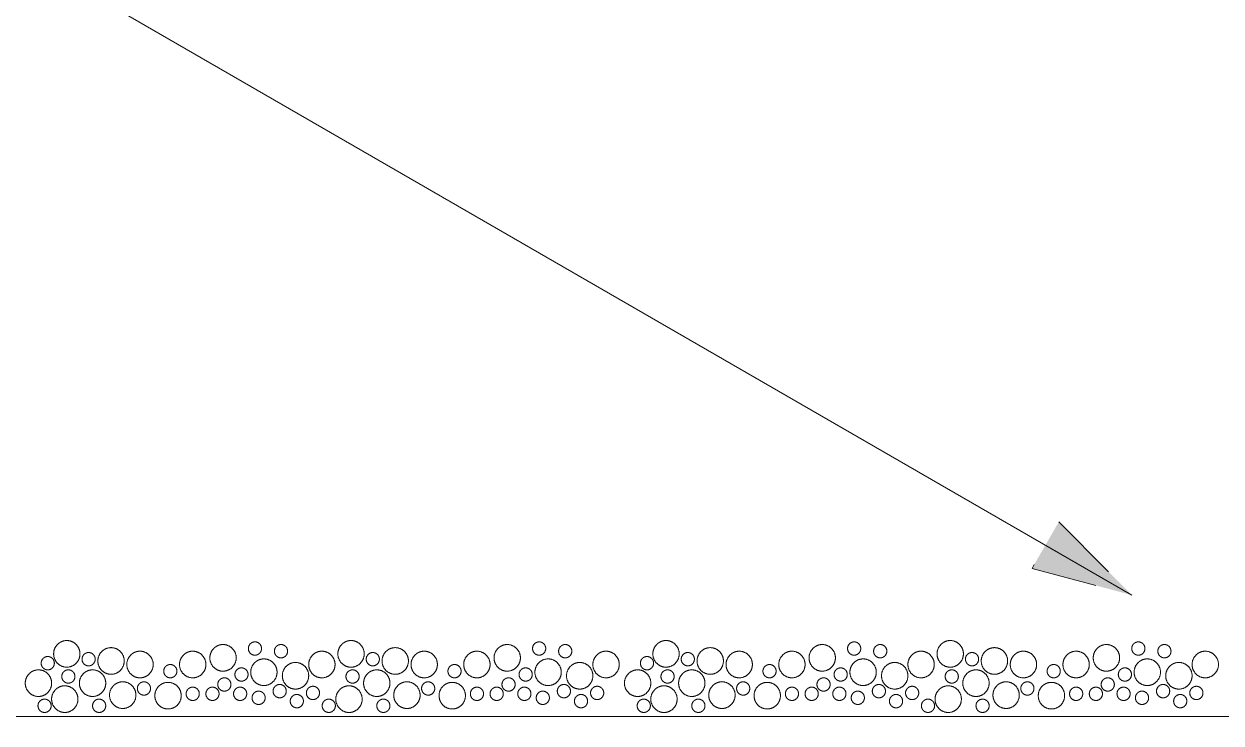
# Model space of a CAD drawing. Header units: centimetres. Extents: x -6341 to 23117, y -10090 to 8065.
# Drawn here: x -572.6 to -482.7, y 229.4 to 281.9 of the extents above; entities that cross this region are included whole.
import ezdxf

# ---------------------------------------------------------------- set-up
doc = ezdxf.new("R2010")
doc.units = ezdxf.units.CM
doc.header["$LTSCALE"] = 12.7
doc.linetypes.add('VW-01', pattern=[0.83312, 0.41656, -0.41656])
doc.layers.get('0').update_dxf_attribs({"lineweight": 5})
doc.layers.add('B Général', color=7, linetype='Continuous', lineweight=5)
doc.layers.add('C ANNOTATIONS-cotation', color=7, linetype='Continuous', lineweight=5)

# ---------------------------------------------------------------- blocks, each defined once
blk = doc.blocks.new('Groupe-33-1')
at = {"layer": 'B Général', "color": 7, "linetype": 'Continuous', "lineweight": 5}
for points in [[(-2048.837, 4123.514), (-2048.971, 4123.744), (-2048.971, 4124.274), (-2048.703, 4124.733), (-2048.239, 4124.999), (-2047.703, 4124.999), (-2047.239, 4124.733), (-2046.971, 4124.274), (-2046.971, 4123.744), (-2047.239, 4123.284), (-2047.703, 4123.019), (-2048.239, 4123.019), (-2048.703, 4123.284), (-2048.837, 4123.514)], [(-2046.269, 4123.093), (-2046.336, 4123.207), (-2046.336, 4123.473), (-2046.202, 4123.702), (-2045.97, 4123.835), (-2045.702, 4123.835), (-2045.47, 4123.702), (-2045.336, 4123.473), (-2045.336, 4123.207), (-2045.47, 4122.978), (-2045.702, 4122.845), (-2045.97, 4122.845), (-2046.202, 4122.978), (-2046.269, 4123.093)], [(-2047.991, 4121.535), (-2048.125, 4121.765), (-2048.125, 4122.295), (-2047.857, 4122.754), (-2047.393, 4123.019), (-2046.857, 4123.019), (-2046.393, 4122.754), (-2046.125, 4122.295), (-2046.125, 4121.765), (-2046.393, 4121.305), (-2046.857, 4121.04), (-2047.393, 4121.04), (-2047.857, 4121.305), (-2047.991, 4121.535)], [(-2045.653, 4121.881), (-2045.72, 4121.996), (-2045.72, 4122.261), (-2045.586, 4122.491), (-2045.354, 4122.623), (-2045.086, 4122.623), (-2044.854, 4122.491), (-2044.72, 4122.261), (-2044.72, 4121.996), (-2044.854, 4121.766), (-2045.086, 4121.634), (-2045.354, 4121.634), (-2045.586, 4121.766), (-2045.653, 4121.881)], [(-2049.404, 4120.694), (-2049.471, 4120.809), (-2049.471, 4121.074), (-2049.337, 4121.303), (-2049.105, 4121.436), (-2048.837, 4121.436), (-2048.605, 4121.303), (-2048.471, 4121.074), (-2048.471, 4120.809), (-2048.605, 4120.579), (-2048.837, 4120.446), (-2049.105, 4120.446), (-2049.337, 4120.579), (-2049.404, 4120.694)], [(-2046.404, 4120.595), (-2046.471, 4120.71), (-2046.471, 4120.975), (-2046.337, 4121.204), (-2046.105, 4121.337), (-2045.837, 4121.337), (-2045.605, 4121.204), (-2045.471, 4120.975), (-2045.471, 4120.71), (-2045.605, 4120.48), (-2045.837, 4120.347), (-2046.105, 4120.347), (-2046.337, 4120.48), (-2046.404, 4120.595)], [(-2048.259, 4119.16), (-2048.393, 4119.389), (-2048.393, 4119.92), (-2048.125, 4120.379), (-2047.661, 4120.644), (-2047.125, 4120.644), (-2046.661, 4120.379), (-2046.393, 4119.92), (-2046.393, 4119.389), (-2046.661, 4118.93), (-2047.125, 4118.665), (-2047.661, 4118.665), (-2048.125, 4118.93), (-2048.259, 4119.16)], [(-2049.604, 4118.736), (-2049.671, 4118.851), (-2049.671, 4119.116), (-2049.537, 4119.345), (-2049.305, 4119.478), (-2049.037, 4119.478), (-2048.805, 4119.345), (-2048.671, 4119.116), (-2048.671, 4118.851), (-2048.805, 4118.621), (-2049.037, 4118.488), (-2049.305, 4118.488), (-2049.537, 4118.621), (-2049.604, 4118.736)], [(-2045.904, 4119.011), (-2045.971, 4119.126), (-2045.971, 4119.391), (-2045.837, 4119.621), (-2045.605, 4119.754), (-2045.337, 4119.754), (-2045.105, 4119.621), (-2044.971, 4119.391), (-2044.971, 4119.126), (-2045.105, 4118.897), (-2045.337, 4118.764), (-2045.605, 4118.764), (-2045.837, 4118.897), (-2045.904, 4119.011)], [(-2047.654, 4117.725), (-2047.721, 4117.84), (-2047.721, 4118.105), (-2047.587, 4118.335), (-2047.355, 4118.467), (-2047.087, 4118.467), (-2046.855, 4118.335), (-2046.721, 4118.105), (-2046.721, 4117.84), (-2046.855, 4117.61), (-2047.087, 4117.478), (-2047.355, 4117.478), (-2047.587, 4117.61), (-2047.654, 4117.725)], [(-2049.337, 4116.092), (-2049.471, 4116.322), (-2049.471, 4116.852), (-2049.203, 4117.311), (-2048.739, 4117.576), (-2048.203, 4117.576), (-2047.739, 4117.311), (-2047.471, 4116.852), (-2047.471, 4116.322), (-2047.739, 4115.862), (-2048.203, 4115.597), (-2048.739, 4115.597), (-2049.203, 4115.862), (-2049.337, 4116.092)], [(-2046.204, 4117.626), (-2046.271, 4117.741), (-2046.271, 4118.006), (-2046.137, 4118.236), (-2045.905, 4118.368), (-2045.637, 4118.368), (-2045.405, 4118.236), (-2045.271, 4118.006), (-2045.271, 4117.741), (-2045.405, 4117.511), (-2045.637, 4117.379), (-2045.905, 4117.379), (-2046.137, 4117.511), (-2046.204, 4117.626)], [(-2046.904, 4116.438), (-2046.971, 4116.553), (-2046.971, 4116.818), (-2046.837, 4117.048), (-2046.605, 4117.181), (-2046.337, 4117.181), (-2046.105, 4117.048), (-2045.971, 4116.818), (-2045.971, 4116.553), (-2046.105, 4116.324), (-2046.337, 4116.191), (-2046.605, 4116.191), (-2046.837, 4116.324), (-2046.904, 4116.438)], [(-2046.204, 4115.548), (-2046.271, 4115.663), (-2046.271, 4115.928), (-2046.137, 4116.157), (-2045.905, 4116.29), (-2045.637, 4116.29), (-2045.405, 4116.157), (-2045.271, 4115.928), (-2045.271, 4115.663), (-2045.405, 4115.433), (-2045.637, 4115.3), (-2045.905, 4115.3), (-2046.137, 4115.433), (-2046.204, 4115.548)], [(-2048.837, 4113.816), (-2048.971, 4114.046), (-2048.971, 4114.576), (-2048.703, 4115.035), (-2048.239, 4115.3), (-2047.703, 4115.3), (-2047.239, 4115.035), (-2046.971, 4114.576), (-2046.971, 4114.046), (-2047.239, 4113.586), (-2047.703, 4113.321), (-2048.239, 4113.321), (-2048.703, 4113.586), (-2048.837, 4113.816)], [(-2046.204, 4114.063), (-2046.271, 4114.178), (-2046.271, 4114.443), (-2046.137, 4114.673), (-2045.905, 4114.806), (-2045.637, 4114.806), (-2045.405, 4114.673), (-2045.271, 4114.443), (-2045.271, 4114.178), (-2045.405, 4113.949), (-2045.637, 4113.816), (-2045.905, 4113.816), (-2046.137, 4113.949), (-2046.204, 4114.063)], [(-2047.904, 4112.381), (-2047.971, 4112.496), (-2047.971, 4112.761), (-2047.837, 4112.991), (-2047.605, 4113.123), (-2047.337, 4113.123), (-2047.105, 4112.991), (-2046.971, 4112.761), (-2046.971, 4112.496), (-2047.105, 4112.266), (-2047.337, 4112.134), (-2047.605, 4112.134), (-2047.837, 4112.266), (-2047.904, 4112.381)], [(-2046.497, 4111.963), (-2046.631, 4112.193), (-2046.631, 4112.723), (-2046.364, 4113.183), (-2045.899, 4113.448), (-2045.364, 4113.448), (-2044.899, 4113.183), (-2044.631, 4112.723), (-2044.631, 4112.193), (-2044.899, 4111.734), (-2045.364, 4111.469), (-2045.899, 4111.469), (-2046.364, 4111.734), (-2046.497, 4111.963)], [(-2048.837, 4109.858), (-2048.971, 4110.087), (-2048.971, 4110.617), (-2048.703, 4111.077), (-2048.239, 4111.342), (-2047.703, 4111.342), (-2047.239, 4111.077), (-2046.971, 4110.617), (-2046.971, 4110.087), (-2047.239, 4109.628), (-2047.703, 4109.363), (-2048.239, 4109.363), (-2048.703, 4109.628), (-2048.837, 4109.858)], [(-2046.604, 4110.402), (-2046.671, 4110.517), (-2046.671, 4110.782), (-2046.537, 4111.011), (-2046.305, 4111.144), (-2046.037, 4111.144), (-2045.805, 4111.011), (-2045.671, 4110.782), (-2045.671, 4110.517), (-2045.805, 4110.287), (-2046.037, 4110.154), (-2046.305, 4110.154), (-2046.537, 4110.287), (-2046.604, 4110.402)], [(-2046.537, 4108.56), (-2046.671, 4108.789), (-2046.671, 4109.32), (-2046.403, 4109.779), (-2045.939, 4110.044), (-2045.403, 4110.044), (-2044.939, 4109.779), (-2044.671, 4109.32), (-2044.671, 4108.789), (-2044.939, 4108.33), (-2045.403, 4108.065), (-2045.939, 4108.065), (-2046.403, 4108.33), (-2046.537, 4108.56)], [(-2049.103, 4107.68), (-2049.237, 4107.91), (-2049.237, 4108.44), (-2048.969, 4108.9), (-2048.505, 4109.165), (-2047.969, 4109.165), (-2047.505, 4108.9), (-2047.237, 4108.44), (-2047.237, 4107.91), (-2047.505, 4107.451), (-2047.969, 4107.186), (-2048.505, 4107.186), (-2048.969, 4107.451), (-2049.103, 4107.68)], [(-2047.437, 4106.295), (-2047.571, 4106.525), (-2047.571, 4107.055), (-2047.303, 4107.514), (-2046.839, 4107.779), (-2046.303, 4107.779), (-2045.839, 4107.514), (-2045.571, 4107.055), (-2045.571, 4106.525), (-2045.839, 4106.065), (-2046.303, 4105.8), (-2046.839, 4105.8), (-2047.303, 4106.065), (-2047.437, 4106.295)], [(-2045.304, 4107.037), (-2045.371, 4107.152), (-2045.371, 4107.417), (-2045.237, 4107.647), (-2045.005, 4107.779), (-2044.737, 4107.779), (-2044.505, 4107.647), (-2044.371, 4107.417), (-2044.371, 4107.152), (-2044.505, 4106.922), (-2044.737, 4106.79), (-2045.005, 4106.79), (-2045.237, 4106.922), (-2045.304, 4107.037)], [(-2048.804, 4106.245), (-2048.871, 4106.36), (-2048.871, 4106.625), (-2048.737, 4106.855), (-2048.505, 4106.988), (-2048.237, 4106.988), (-2048.005, 4106.855), (-2047.871, 4106.625), (-2047.871, 4106.36), (-2048.005, 4106.131), (-2048.237, 4105.998), (-2048.505, 4105.998), (-2048.737, 4106.131), (-2048.804, 4106.245)], [(-2049.637, 4104.361), (-2049.771, 4104.591), (-2049.771, 4105.121), (-2049.503, 4105.581), (-2049.039, 4105.846), (-2048.503, 4105.846), (-2048.039, 4105.581), (-2047.771, 4105.121), (-2047.771, 4104.591), (-2048.039, 4104.132), (-2048.503, 4103.866), (-2049.039, 4103.866), (-2049.503, 4104.132), (-2049.637, 4104.361)], [(-2047.504, 4104.723), (-2047.571, 4104.838), (-2047.571, 4105.103), (-2047.437, 4105.333), (-2047.205, 4105.466), (-2046.937, 4105.466), (-2046.705, 4105.333), (-2046.571, 4105.103), (-2046.571, 4104.838), (-2046.705, 4104.608), (-2046.937, 4104.476), (-2047.205, 4104.476), (-2047.437, 4104.608), (-2047.504, 4104.723)], [(-2046.237, 4104.209), (-2046.371, 4104.438), (-2046.371, 4104.969), (-2046.103, 4105.428), (-2045.639, 4105.693), (-2045.103, 4105.693), (-2044.639, 4105.428), (-2044.371, 4104.969), (-2044.371, 4104.438), (-2044.639, 4103.979), (-2045.103, 4103.714), (-2045.639, 4103.714), (-2046.103, 4103.979), (-2046.237, 4104.209)], [(-2048.837, 4102.171), (-2048.971, 4102.4), (-2048.971, 4102.931), (-2048.703, 4103.39), (-2048.239, 4103.655), (-2047.703, 4103.655), (-2047.239, 4103.39), (-2046.971, 4102.931), (-2046.971, 4102.4), (-2047.239, 4101.941), (-2047.703, 4101.676), (-2048.239, 4101.676), (-2048.703, 4101.941), (-2048.837, 4102.171)], [(-2045.304, 4102.938), (-2045.371, 4103.053), (-2045.371, 4103.318), (-2045.237, 4103.548), (-2045.005, 4103.681), (-2044.737, 4103.681), (-2044.505, 4103.548), (-2044.371, 4103.318), (-2044.371, 4103.053), (-2044.505, 4102.824), (-2044.737, 4102.691), (-2045.005, 4102.691), (-2045.237, 4102.824), (-2045.304, 4102.938)], [(-2046.269, 4101.749), (-2046.336, 4101.864), (-2046.336, 4102.129), (-2046.202, 4102.359), (-2045.97, 4102.491), (-2045.702, 4102.491), (-2045.47, 4102.359), (-2045.336, 4102.129), (-2045.336, 4101.864), (-2045.47, 4101.634), (-2045.702, 4101.502), (-2045.97, 4101.502), (-2046.202, 4101.634), (-2046.269, 4101.749)], [(-2047.991, 4100.191), (-2048.125, 4100.421), (-2048.125, 4100.951), (-2047.857, 4101.411), (-2047.393, 4101.676), (-2046.857, 4101.676), (-2046.393, 4101.411), (-2046.125, 4100.951), (-2046.125, 4100.421), (-2046.393, 4099.962), (-2046.857, 4099.697), (-2047.393, 4099.697), (-2047.857, 4099.962), (-2047.991, 4100.191)], [(-2045.653, 4100.538), (-2045.72, 4100.653), (-2045.72, 4100.918), (-2045.586, 4101.147), (-2045.354, 4101.28), (-2045.086, 4101.28), (-2044.854, 4101.147), (-2044.72, 4100.918), (-2044.72, 4100.653), (-2044.854, 4100.423), (-2045.086, 4100.29), (-2045.354, 4100.29), (-2045.586, 4100.423), (-2045.653, 4100.538)], [(-2049.404, 4099.35), (-2049.471, 4099.465), (-2049.471, 4099.73), (-2049.337, 4099.96), (-2049.105, 4100.092), (-2048.837, 4100.092), (-2048.605, 4099.96), (-2048.471, 4099.73), (-2048.471, 4099.465), (-2048.605, 4099.235), (-2048.837, 4099.103), (-2049.105, 4099.103), (-2049.337, 4099.235), (-2049.404, 4099.35)], [(-2046.404, 4099.251), (-2046.471, 4099.366), (-2046.471, 4099.631), (-2046.337, 4099.861), (-2046.105, 4099.993), (-2045.837, 4099.993), (-2045.605, 4099.861), (-2045.471, 4099.631), (-2045.471, 4099.366), (-2045.605, 4099.136), (-2045.837, 4099.004), (-2046.105, 4099.004), (-2046.337, 4099.136), (-2046.404, 4099.251)], [(-2048.259, 4097.816), (-2048.393, 4098.046), (-2048.393, 4098.576), (-2048.125, 4099.036), (-2047.661, 4099.301), (-2047.125, 4099.301), (-2046.661, 4099.036), (-2046.393, 4098.576), (-2046.393, 4098.046), (-2046.661, 4097.587), (-2047.125, 4097.322), (-2047.661, 4097.322), (-2048.125, 4097.587), (-2048.259, 4097.816)], [(-2049.604, 4097.392), (-2049.671, 4097.507), (-2049.671, 4097.772), (-2049.537, 4098.002), (-2049.305, 4098.135), (-2049.037, 4098.135), (-2048.805, 4098.002), (-2048.671, 4097.772), (-2048.671, 4097.507), (-2048.805, 4097.277), (-2049.037, 4097.145), (-2049.305, 4097.145), (-2049.537, 4097.277), (-2049.604, 4097.392)], [(-2045.904, 4097.668), (-2045.971, 4097.783), (-2045.971, 4098.048), (-2045.837, 4098.277), (-2045.605, 4098.41), (-2045.337, 4098.41), (-2045.105, 4098.277), (-2044.971, 4098.048), (-2044.971, 4097.783), (-2045.105, 4097.553), (-2045.337, 4097.42), (-2045.605, 4097.42), (-2045.837, 4097.553), (-2045.904, 4097.668)], [(-2047.654, 4096.381), (-2047.721, 4096.496), (-2047.721, 4096.761), (-2047.587, 4096.991), (-2047.355, 4097.124), (-2047.087, 4097.124), (-2046.855, 4096.991), (-2046.721, 4096.761), (-2046.721, 4096.496), (-2046.855, 4096.267), (-2047.087, 4096.134), (-2047.355, 4096.134), (-2047.587, 4096.267), (-2047.654, 4096.381)], [(-2046.204, 4096.282), (-2046.271, 4096.397), (-2046.271, 4096.662), (-2046.137, 4096.892), (-2045.905, 4097.025), (-2045.637, 4097.025), (-2045.405, 4096.892), (-2045.271, 4096.662), (-2045.271, 4096.397), (-2045.405, 4096.168), (-2045.637, 4096.035), (-2045.905, 4096.035), (-2046.137, 4096.168), (-2046.204, 4096.282)], [(-2049.337, 4094.749), (-2049.471, 4094.978), (-2049.471, 4095.508), (-2049.203, 4095.968), (-2048.739, 4096.233), (-2048.203, 4096.233), (-2047.739, 4095.968), (-2047.471, 4095.508), (-2047.471, 4094.978), (-2047.739, 4094.519), (-2048.203, 4094.254), (-2048.739, 4094.254), (-2049.203, 4094.519), (-2049.337, 4094.749)], [(-2046.904, 4095.095), (-2046.971, 4095.21), (-2046.971, 4095.475), (-2046.837, 4095.705), (-2046.605, 4095.837), (-2046.337, 4095.837), (-2046.105, 4095.705), (-2045.971, 4095.475), (-2045.971, 4095.21), (-2046.105, 4094.98), (-2046.337, 4094.847), (-2046.605, 4094.847), (-2046.837, 4094.98), (-2046.904, 4095.095)], [(-2046.204, 4094.204), (-2046.271, 4094.319), (-2046.271, 4094.584), (-2046.137, 4094.814), (-2045.905, 4094.946), (-2045.637, 4094.946), (-2045.405, 4094.814), (-2045.271, 4094.584), (-2045.271, 4094.319), (-2045.405, 4094.089), (-2045.637, 4093.957), (-2045.905, 4093.957), (-2046.137, 4094.089), (-2046.204, 4094.204)], [(-2048.837, 4092.472), (-2048.971, 4092.702), (-2048.971, 4093.232), (-2048.703, 4093.692), (-2048.239, 4093.957), (-2047.703, 4093.957), (-2047.239, 4093.692), (-2046.971, 4093.232), (-2046.971, 4092.702), (-2047.239, 4092.243), (-2047.703, 4091.978), (-2048.239, 4091.978), (-2048.703, 4092.243), (-2048.837, 4092.472)], [(-2046.204, 4092.72), (-2046.271, 4092.835), (-2046.271, 4093.1), (-2046.137, 4093.329), (-2045.905, 4093.462), (-2045.637, 4093.462), (-2045.405, 4093.329), (-2045.271, 4093.1), (-2045.271, 4092.835), (-2045.405, 4092.605), (-2045.637, 4092.472), (-2045.905, 4092.472), (-2046.137, 4092.605), (-2046.204, 4092.72)], [(-2047.904, 4091.037), (-2047.971, 4091.152), (-2047.971, 4091.417), (-2047.837, 4091.647), (-2047.605, 4091.78), (-2047.337, 4091.78), (-2047.105, 4091.647), (-2046.971, 4091.417), (-2046.971, 4091.152), (-2047.105, 4090.923), (-2047.337, 4090.79), (-2047.605, 4090.79), (-2047.837, 4090.923), (-2047.904, 4091.037)], [(-2046.497, 4090.62), (-2046.631, 4090.849), (-2046.631, 4091.38), (-2046.364, 4091.839), (-2045.899, 4092.104), (-2045.364, 4092.104), (-2044.899, 4091.839), (-2044.631, 4091.38), (-2044.631, 4090.849), (-2044.899, 4090.39), (-2045.364, 4090.125), (-2045.899, 4090.125), (-2046.364, 4090.39), (-2046.497, 4090.62)], [(-2048.837, 4088.514), (-2048.971, 4088.744), (-2048.971, 4089.274), (-2048.703, 4089.733), (-2048.239, 4089.998), (-2047.703, 4089.998), (-2047.239, 4089.733), (-2046.971, 4089.274), (-2046.971, 4088.744), (-2047.239, 4088.284), (-2047.703, 4088.019), (-2048.239, 4088.019), (-2048.703, 4088.284), (-2048.837, 4088.514)], [(-2046.604, 4089.058), (-2046.671, 4089.173), (-2046.671, 4089.438), (-2046.537, 4089.668), (-2046.305, 4089.8), (-2046.037, 4089.8), (-2045.805, 4089.668), (-2045.671, 4089.438), (-2045.671, 4089.173), (-2045.805, 4088.943), (-2046.037, 4088.811), (-2046.305, 4088.811), (-2046.537, 4088.943), (-2046.604, 4089.058)], [(-2046.537, 4087.216), (-2046.671, 4087.446), (-2046.671, 4087.976), (-2046.403, 4088.436), (-2045.939, 4088.701), (-2045.403, 4088.701), (-2044.939, 4088.436), (-2044.671, 4087.976), (-2044.671, 4087.446), (-2044.939, 4086.987), (-2045.403, 4086.721), (-2045.939, 4086.721), (-2046.403, 4086.987), (-2046.537, 4087.216)], [(-2049.103, 4086.337), (-2049.237, 4086.566), (-2049.237, 4087.097), (-2048.969, 4087.556), (-2048.505, 4087.821), (-2047.969, 4087.821), (-2047.505, 4087.556), (-2047.237, 4087.097), (-2047.237, 4086.566), (-2047.505, 4086.107), (-2047.969, 4085.842), (-2048.505, 4085.842), (-2048.969, 4086.107), (-2049.103, 4086.337)], [(-2047.437, 4084.951), (-2047.571, 4085.181), (-2047.571, 4085.711), (-2047.303, 4086.171), (-2046.839, 4086.436), (-2046.303, 4086.436), (-2045.839, 4086.171), (-2045.571, 4085.711), (-2045.571, 4085.181), (-2045.839, 4084.722), (-2046.303, 4084.457), (-2046.839, 4084.457), (-2047.303, 4084.722), (-2047.437, 4084.951)], [(-2045.304, 4085.694), (-2045.371, 4085.808), (-2045.371, 4086.074), (-2045.237, 4086.303), (-2045.005, 4086.436), (-2044.737, 4086.436), (-2044.505, 4086.303), (-2044.371, 4086.074), (-2044.371, 4085.808), (-2044.505, 4085.579), (-2044.737, 4085.446), (-2045.005, 4085.446), (-2045.237, 4085.579), (-2045.304, 4085.694)], [(-2048.804, 4084.902), (-2048.871, 4085.017), (-2048.871, 4085.282), (-2048.737, 4085.512), (-2048.505, 4085.644), (-2048.237, 4085.644), (-2048.005, 4085.512), (-2047.871, 4085.282), (-2047.871, 4085.017), (-2048.005, 4084.787), (-2048.237, 4084.655), (-2048.505, 4084.655), (-2048.737, 4084.787), (-2048.804, 4084.902)], [(-2049.637, 4083.018), (-2049.771, 4083.247), (-2049.771, 4083.778), (-2049.503, 4084.237), (-2049.039, 4084.502), (-2048.503, 4084.502), (-2048.039, 4084.237), (-2047.771, 4083.778), (-2047.771, 4083.247), (-2048.039, 4082.788), (-2048.503, 4082.523), (-2049.039, 4082.523), (-2049.503, 4082.788), (-2049.637, 4083.018)], [(-2046.237, 4082.865), (-2046.371, 4083.095), (-2046.371, 4083.625), (-2046.103, 4084.084), (-2045.639, 4084.349), (-2045.103, 4084.349), (-2044.639, 4084.084), (-2044.371, 4083.625), (-2044.371, 4083.095), (-2044.639, 4082.635), (-2045.103, 4082.37), (-2045.639, 4082.37), (-2046.103, 4082.635), (-2046.237, 4082.865)], [(-2047.504, 4083.38), (-2047.571, 4083.495), (-2047.571, 4083.76), (-2047.437, 4083.989), (-2047.205, 4084.122), (-2046.937, 4084.122), (-2046.705, 4083.989), (-2046.571, 4083.76), (-2046.571, 4083.495), (-2046.705, 4083.265), (-2046.937, 4083.132), (-2047.205, 4083.132), (-2047.437, 4083.265), (-2047.504, 4083.38)], [(-2048.504, 4081.834), (-2048.571, 4081.949), (-2048.571, 4082.214), (-2048.437, 4082.444), (-2048.205, 4082.576), (-2047.937, 4082.576), (-2047.705, 4082.444), (-2047.571, 4082.214), (-2047.571, 4081.949), (-2047.705, 4081.719), (-2047.937, 4081.587), (-2048.205, 4081.587), (-2048.437, 4081.719), (-2048.504, 4081.834)], [(-2047.437, 4080.886), (-2047.571, 4081.115), (-2047.571, 4081.646), (-2047.303, 4082.105), (-2046.839, 4082.37), (-2046.303, 4082.37), (-2045.839, 4082.105), (-2045.571, 4081.646), (-2045.571, 4081.115), (-2045.839, 4080.656), (-2046.303, 4080.391), (-2046.839, 4080.391), (-2047.303, 4080.656), (-2047.437, 4080.886)], [(-2045.304, 4081.595), (-2045.371, 4081.71), (-2045.371, 4081.975), (-2045.237, 4082.205), (-2045.005, 4082.337), (-2044.737, 4082.337), (-2044.505, 4082.205), (-2044.371, 4081.975), (-2044.371, 4081.71), (-2044.505, 4081.48), (-2044.737, 4081.347), (-2045.005, 4081.347), (-2045.237, 4081.48), (-2045.304, 4081.595)]]:
    blk.add_open_spline(points, degree=2, dxfattribs=at)
blk = doc.blocks.new('Groupe-34-1')
at = {"layer": 'B Général', "color": 7, "linetype": 'Continuous', "lineweight": 5}
for points in [[(-2048.837, 4078.514), (-2048.971, 4078.744), (-2048.971, 4079.274), (-2048.703, 4079.733), (-2048.239, 4079.999), (-2047.703, 4079.999), (-2047.239, 4079.733), (-2046.971, 4079.274), (-2046.971, 4078.744), (-2047.239, 4078.284), (-2047.703, 4078.019), (-2048.239, 4078.019), (-2048.703, 4078.284), (-2048.837, 4078.514)], [(-2047.991, 4076.535), (-2048.125, 4076.765), (-2048.125, 4077.295), (-2047.857, 4077.754), (-2047.393, 4078.019), (-2046.857, 4078.019), (-2046.393, 4077.754), (-2046.125, 4077.295), (-2046.125, 4076.765), (-2046.393, 4076.305), (-2046.857, 4076.04), (-2047.393, 4076.04), (-2047.857, 4076.305), (-2047.991, 4076.535)], [(-2046.269, 4078.093), (-2046.336, 4078.207), (-2046.336, 4078.473), (-2046.202, 4078.702), (-2045.97, 4078.835), (-2045.702, 4078.835), (-2045.47, 4078.702), (-2045.336, 4078.473), (-2045.336, 4078.207), (-2045.47, 4077.978), (-2045.702, 4077.845), (-2045.97, 4077.845), (-2046.202, 4077.978), (-2046.269, 4078.093)], [(-2045.653, 4076.881), (-2045.72, 4076.996), (-2045.72, 4077.261), (-2045.586, 4077.491), (-2045.354, 4077.623), (-2045.086, 4077.623), (-2044.854, 4077.491), (-2044.72, 4077.261), (-2044.72, 4076.996), (-2044.854, 4076.766), (-2045.086, 4076.634), (-2045.354, 4076.634), (-2045.586, 4076.766), (-2045.653, 4076.881)], [(-2049.404, 4075.694), (-2049.471, 4075.809), (-2049.471, 4076.074), (-2049.337, 4076.303), (-2049.105, 4076.436), (-2048.837, 4076.436), (-2048.605, 4076.303), (-2048.471, 4076.074), (-2048.471, 4075.809), (-2048.605, 4075.579), (-2048.837, 4075.446), (-2049.105, 4075.446), (-2049.337, 4075.579), (-2049.404, 4075.694)], [(-2046.404, 4075.595), (-2046.471, 4075.71), (-2046.471, 4075.975), (-2046.337, 4076.204), (-2046.105, 4076.337), (-2045.837, 4076.337), (-2045.605, 4076.204), (-2045.471, 4075.975), (-2045.471, 4075.71), (-2045.605, 4075.48), (-2045.837, 4075.347), (-2046.105, 4075.347), (-2046.337, 4075.48), (-2046.404, 4075.595)], [(-2048.259, 4074.16), (-2048.393, 4074.389), (-2048.393, 4074.92), (-2048.125, 4075.379), (-2047.661, 4075.644), (-2047.125, 4075.644), (-2046.661, 4075.379), (-2046.393, 4074.92), (-2046.393, 4074.389), (-2046.661, 4073.93), (-2047.125, 4073.665), (-2047.661, 4073.665), (-2048.125, 4073.93), (-2048.259, 4074.16)], [(-2049.604, 4073.736), (-2049.671, 4073.851), (-2049.671, 4074.116), (-2049.537, 4074.345), (-2049.305, 4074.478), (-2049.037, 4074.478), (-2048.805, 4074.345), (-2048.671, 4074.116), (-2048.671, 4073.851), (-2048.805, 4073.621), (-2049.037, 4073.488), (-2049.305, 4073.488), (-2049.537, 4073.621), (-2049.604, 4073.736)], [(-2045.904, 4074.011), (-2045.971, 4074.126), (-2045.971, 4074.391), (-2045.837, 4074.621), (-2045.605, 4074.754), (-2045.337, 4074.754), (-2045.105, 4074.621), (-2044.971, 4074.391), (-2044.971, 4074.126), (-2045.105, 4073.897), (-2045.337, 4073.764), (-2045.605, 4073.764), (-2045.837, 4073.897), (-2045.904, 4074.011)], [(-2047.654, 4072.725), (-2047.721, 4072.84), (-2047.721, 4073.105), (-2047.587, 4073.335), (-2047.355, 4073.467), (-2047.087, 4073.467), (-2046.855, 4073.335), (-2046.721, 4073.105), (-2046.721, 4072.84), (-2046.855, 4072.61), (-2047.087, 4072.478), (-2047.355, 4072.478), (-2047.587, 4072.61), (-2047.654, 4072.725)], [(-2049.337, 4071.092), (-2049.471, 4071.322), (-2049.471, 4071.852), (-2049.203, 4072.311), (-2048.739, 4072.576), (-2048.203, 4072.576), (-2047.739, 4072.311), (-2047.471, 4071.852), (-2047.471, 4071.322), (-2047.739, 4070.862), (-2048.203, 4070.597), (-2048.739, 4070.597), (-2049.203, 4070.862), (-2049.337, 4071.092)], [(-2046.204, 4072.626), (-2046.271, 4072.741), (-2046.271, 4073.006), (-2046.137, 4073.236), (-2045.905, 4073.368), (-2045.637, 4073.368), (-2045.405, 4073.236), (-2045.271, 4073.006), (-2045.271, 4072.741), (-2045.405, 4072.511), (-2045.637, 4072.379), (-2045.905, 4072.379), (-2046.137, 4072.511), (-2046.204, 4072.626)], [(-2046.904, 4071.438), (-2046.971, 4071.553), (-2046.971, 4071.818), (-2046.837, 4072.048), (-2046.605, 4072.181), (-2046.337, 4072.181), (-2046.105, 4072.048), (-2045.971, 4071.818), (-2045.971, 4071.553), (-2046.105, 4071.324), (-2046.337, 4071.191), (-2046.605, 4071.191), (-2046.837, 4071.324), (-2046.904, 4071.438)], [(-2046.204, 4070.548), (-2046.271, 4070.663), (-2046.271, 4070.928), (-2046.137, 4071.157), (-2045.905, 4071.29), (-2045.637, 4071.29), (-2045.405, 4071.157), (-2045.271, 4070.928), (-2045.271, 4070.663), (-2045.405, 4070.433), (-2045.637, 4070.3), (-2045.905, 4070.3), (-2046.137, 4070.433), (-2046.204, 4070.548)], [(-2048.837, 4068.816), (-2048.971, 4069.046), (-2048.971, 4069.576), (-2048.703, 4070.035), (-2048.239, 4070.3), (-2047.703, 4070.3), (-2047.239, 4070.035), (-2046.971, 4069.576), (-2046.971, 4069.046), (-2047.239, 4068.586), (-2047.703, 4068.321), (-2048.239, 4068.321), (-2048.703, 4068.586), (-2048.837, 4068.816)], [(-2046.204, 4069.063), (-2046.271, 4069.178), (-2046.271, 4069.443), (-2046.137, 4069.673), (-2045.905, 4069.806), (-2045.637, 4069.806), (-2045.405, 4069.673), (-2045.271, 4069.443), (-2045.271, 4069.178), (-2045.405, 4068.949), (-2045.637, 4068.816), (-2045.905, 4068.816), (-2046.137, 4068.949), (-2046.204, 4069.063)], [(-2047.904, 4067.381), (-2047.971, 4067.496), (-2047.971, 4067.761), (-2047.837, 4067.991), (-2047.605, 4068.123), (-2047.337, 4068.123), (-2047.105, 4067.991), (-2046.971, 4067.761), (-2046.971, 4067.496), (-2047.105, 4067.266), (-2047.337, 4067.134), (-2047.605, 4067.134), (-2047.837, 4067.266), (-2047.904, 4067.381)], [(-2046.497, 4066.963), (-2046.631, 4067.193), (-2046.631, 4067.723), (-2046.364, 4068.183), (-2045.899, 4068.448), (-2045.364, 4068.448), (-2044.899, 4068.183), (-2044.631, 4067.723), (-2044.631, 4067.193), (-2044.899, 4066.734), (-2045.364, 4066.469), (-2045.899, 4066.469), (-2046.364, 4066.734), (-2046.497, 4066.963)], [(-2048.837, 4064.858), (-2048.971, 4065.087), (-2048.971, 4065.617), (-2048.703, 4066.077), (-2048.239, 4066.342), (-2047.703, 4066.342), (-2047.239, 4066.077), (-2046.971, 4065.617), (-2046.971, 4065.087), (-2047.239, 4064.628), (-2047.703, 4064.363), (-2048.239, 4064.363), (-2048.703, 4064.628), (-2048.837, 4064.858)], [(-2046.604, 4065.402), (-2046.671, 4065.517), (-2046.671, 4065.782), (-2046.537, 4066.011), (-2046.305, 4066.144), (-2046.037, 4066.144), (-2045.805, 4066.011), (-2045.671, 4065.782), (-2045.671, 4065.517), (-2045.805, 4065.287), (-2046.037, 4065.154), (-2046.305, 4065.154), (-2046.537, 4065.287), (-2046.604, 4065.402)], [(-2046.537, 4063.56), (-2046.671, 4063.789), (-2046.671, 4064.32), (-2046.403, 4064.779), (-2045.939, 4065.044), (-2045.403, 4065.044), (-2044.939, 4064.779), (-2044.671, 4064.32), (-2044.671, 4063.789), (-2044.939, 4063.33), (-2045.403, 4063.065), (-2045.939, 4063.065), (-2046.403, 4063.33), (-2046.537, 4063.56)], [(-2049.103, 4062.68), (-2049.237, 4062.91), (-2049.237, 4063.44), (-2048.969, 4063.9), (-2048.505, 4064.165), (-2047.969, 4064.165), (-2047.505, 4063.9), (-2047.237, 4063.44), (-2047.237, 4062.91), (-2047.505, 4062.451), (-2047.969, 4062.186), (-2048.505, 4062.186), (-2048.969, 4062.451), (-2049.103, 4062.68)], [(-2047.437, 4061.295), (-2047.571, 4061.525), (-2047.571, 4062.055), (-2047.303, 4062.514), (-2046.839, 4062.779), (-2046.303, 4062.779), (-2045.839, 4062.514), (-2045.571, 4062.055), (-2045.571, 4061.525), (-2045.839, 4061.065), (-2046.303, 4060.8), (-2046.839, 4060.8), (-2047.303, 4061.065), (-2047.437, 4061.295)], [(-2045.304, 4062.037), (-2045.371, 4062.152), (-2045.371, 4062.417), (-2045.237, 4062.647), (-2045.005, 4062.779), (-2044.737, 4062.779), (-2044.505, 4062.647), (-2044.371, 4062.417), (-2044.371, 4062.152), (-2044.505, 4061.922), (-2044.737, 4061.79), (-2045.005, 4061.79), (-2045.237, 4061.922), (-2045.304, 4062.037)], [(-2048.804, 4061.245), (-2048.871, 4061.36), (-2048.871, 4061.625), (-2048.737, 4061.855), (-2048.505, 4061.988), (-2048.237, 4061.988), (-2048.005, 4061.855), (-2047.871, 4061.625), (-2047.871, 4061.36), (-2048.005, 4061.131), (-2048.237, 4060.998), (-2048.505, 4060.998), (-2048.737, 4061.131), (-2048.804, 4061.245)], [(-2049.637, 4059.361), (-2049.771, 4059.591), (-2049.771, 4060.121), (-2049.503, 4060.581), (-2049.039, 4060.846), (-2048.503, 4060.846), (-2048.039, 4060.581), (-2047.771, 4060.121), (-2047.771, 4059.591), (-2048.039, 4059.132), (-2048.503, 4058.866), (-2049.039, 4058.866), (-2049.503, 4059.132), (-2049.637, 4059.361)], [(-2047.504, 4059.723), (-2047.571, 4059.838), (-2047.571, 4060.103), (-2047.437, 4060.333), (-2047.205, 4060.466), (-2046.937, 4060.466), (-2046.705, 4060.333), (-2046.571, 4060.103), (-2046.571, 4059.838), (-2046.705, 4059.608), (-2046.937, 4059.476), (-2047.205, 4059.476), (-2047.437, 4059.608), (-2047.504, 4059.723)], [(-2046.237, 4059.209), (-2046.371, 4059.438), (-2046.371, 4059.969), (-2046.103, 4060.428), (-2045.639, 4060.693), (-2045.103, 4060.693), (-2044.639, 4060.428), (-2044.371, 4059.969), (-2044.371, 4059.438), (-2044.639, 4058.979), (-2045.103, 4058.714), (-2045.639, 4058.714), (-2046.103, 4058.979), (-2046.237, 4059.209)], [(-2048.837, 4057.171), (-2048.971, 4057.4), (-2048.971, 4057.931), (-2048.703, 4058.39), (-2048.239, 4058.655), (-2047.703, 4058.655), (-2047.239, 4058.39), (-2046.971, 4057.931), (-2046.971, 4057.4), (-2047.239, 4056.941), (-2047.703, 4056.676), (-2048.239, 4056.676), (-2048.703, 4056.941), (-2048.837, 4057.171)], [(-2045.304, 4057.938), (-2045.371, 4058.053), (-2045.371, 4058.318), (-2045.237, 4058.548), (-2045.005, 4058.681), (-2044.737, 4058.681), (-2044.505, 4058.548), (-2044.371, 4058.318), (-2044.371, 4058.053), (-2044.505, 4057.824), (-2044.737, 4057.691), (-2045.005, 4057.691), (-2045.237, 4057.824), (-2045.304, 4057.938)], [(-2046.269, 4056.749), (-2046.336, 4056.864), (-2046.336, 4057.129), (-2046.202, 4057.359), (-2045.97, 4057.491), (-2045.702, 4057.491), (-2045.47, 4057.359), (-2045.336, 4057.129), (-2045.336, 4056.864), (-2045.47, 4056.634), (-2045.702, 4056.502), (-2045.97, 4056.502), (-2046.202, 4056.634), (-2046.269, 4056.749)], [(-2047.991, 4055.191), (-2048.125, 4055.421), (-2048.125, 4055.951), (-2047.857, 4056.411), (-2047.393, 4056.676), (-2046.857, 4056.676), (-2046.393, 4056.411), (-2046.125, 4055.951), (-2046.125, 4055.421), (-2046.393, 4054.962), (-2046.857, 4054.697), (-2047.393, 4054.697), (-2047.857, 4054.962), (-2047.991, 4055.191)], [(-2045.653, 4055.538), (-2045.72, 4055.653), (-2045.72, 4055.918), (-2045.586, 4056.147), (-2045.354, 4056.28), (-2045.086, 4056.28), (-2044.854, 4056.147), (-2044.72, 4055.918), (-2044.72, 4055.653), (-2044.854, 4055.423), (-2045.086, 4055.29), (-2045.354, 4055.29), (-2045.586, 4055.423), (-2045.653, 4055.538)], [(-2049.404, 4054.35), (-2049.471, 4054.465), (-2049.471, 4054.73), (-2049.337, 4054.96), (-2049.105, 4055.092), (-2048.837, 4055.092), (-2048.605, 4054.96), (-2048.471, 4054.73), (-2048.471, 4054.465), (-2048.605, 4054.235), (-2048.837, 4054.103), (-2049.105, 4054.103), (-2049.337, 4054.235), (-2049.404, 4054.35)], [(-2046.404, 4054.251), (-2046.471, 4054.366), (-2046.471, 4054.631), (-2046.337, 4054.861), (-2046.105, 4054.993), (-2045.837, 4054.993), (-2045.605, 4054.861), (-2045.471, 4054.631), (-2045.471, 4054.366), (-2045.605, 4054.136), (-2045.837, 4054.004), (-2046.105, 4054.004), (-2046.337, 4054.136), (-2046.404, 4054.251)], [(-2048.259, 4052.816), (-2048.393, 4053.046), (-2048.393, 4053.576), (-2048.125, 4054.036), (-2047.661, 4054.301), (-2047.125, 4054.301), (-2046.661, 4054.036), (-2046.393, 4053.576), (-2046.393, 4053.046), (-2046.661, 4052.587), (-2047.125, 4052.322), (-2047.661, 4052.322), (-2048.125, 4052.587), (-2048.259, 4052.816)], [(-2049.604, 4052.392), (-2049.671, 4052.507), (-2049.671, 4052.772), (-2049.537, 4053.002), (-2049.305, 4053.135), (-2049.037, 4053.135), (-2048.805, 4053.002), (-2048.671, 4052.772), (-2048.671, 4052.507), (-2048.805, 4052.277), (-2049.037, 4052.145), (-2049.305, 4052.145), (-2049.537, 4052.277), (-2049.604, 4052.392)], [(-2045.904, 4052.668), (-2045.971, 4052.783), (-2045.971, 4053.048), (-2045.837, 4053.277), (-2045.605, 4053.41), (-2045.337, 4053.41), (-2045.105, 4053.277), (-2044.971, 4053.048), (-2044.971, 4052.783), (-2045.105, 4052.553), (-2045.337, 4052.42), (-2045.605, 4052.42), (-2045.837, 4052.553), (-2045.904, 4052.668)], [(-2047.654, 4051.381), (-2047.721, 4051.496), (-2047.721, 4051.761), (-2047.587, 4051.991), (-2047.355, 4052.124), (-2047.087, 4052.124), (-2046.855, 4051.991), (-2046.721, 4051.761), (-2046.721, 4051.496), (-2046.855, 4051.267), (-2047.087, 4051.134), (-2047.355, 4051.134), (-2047.587, 4051.267), (-2047.654, 4051.381)], [(-2046.204, 4051.282), (-2046.271, 4051.397), (-2046.271, 4051.662), (-2046.137, 4051.892), (-2045.905, 4052.025), (-2045.637, 4052.025), (-2045.405, 4051.892), (-2045.271, 4051.662), (-2045.271, 4051.397), (-2045.405, 4051.168), (-2045.637, 4051.035), (-2045.905, 4051.035), (-2046.137, 4051.168), (-2046.204, 4051.282)], [(-2049.337, 4049.749), (-2049.471, 4049.978), (-2049.471, 4050.508), (-2049.203, 4050.968), (-2048.739, 4051.233), (-2048.203, 4051.233), (-2047.739, 4050.968), (-2047.471, 4050.508), (-2047.471, 4049.978), (-2047.739, 4049.519), (-2048.203, 4049.254), (-2048.739, 4049.254), (-2049.203, 4049.519), (-2049.337, 4049.749)], [(-2046.904, 4050.095), (-2046.971, 4050.21), (-2046.971, 4050.475), (-2046.837, 4050.705), (-2046.605, 4050.837), (-2046.337, 4050.837), (-2046.105, 4050.705), (-2045.971, 4050.475), (-2045.971, 4050.21), (-2046.105, 4049.98), (-2046.337, 4049.847), (-2046.605, 4049.847), (-2046.837, 4049.98), (-2046.904, 4050.095)], [(-2046.204, 4049.204), (-2046.271, 4049.319), (-2046.271, 4049.584), (-2046.137, 4049.814), (-2045.905, 4049.946), (-2045.637, 4049.946), (-2045.405, 4049.814), (-2045.271, 4049.584), (-2045.271, 4049.319), (-2045.405, 4049.089), (-2045.637, 4048.957), (-2045.905, 4048.957), (-2046.137, 4049.089), (-2046.204, 4049.204)], [(-2048.837, 4047.472), (-2048.971, 4047.702), (-2048.971, 4048.232), (-2048.703, 4048.692), (-2048.239, 4048.957), (-2047.703, 4048.957), (-2047.239, 4048.692), (-2046.971, 4048.232), (-2046.971, 4047.702), (-2047.239, 4047.243), (-2047.703, 4046.978), (-2048.239, 4046.978), (-2048.703, 4047.243), (-2048.837, 4047.472)], [(-2046.204, 4047.72), (-2046.271, 4047.835), (-2046.271, 4048.1), (-2046.137, 4048.329), (-2045.905, 4048.462), (-2045.637, 4048.462), (-2045.405, 4048.329), (-2045.271, 4048.1), (-2045.271, 4047.835), (-2045.405, 4047.605), (-2045.637, 4047.472), (-2045.905, 4047.472), (-2046.137, 4047.605), (-2046.204, 4047.72)], [(-2047.904, 4046.037), (-2047.971, 4046.152), (-2047.971, 4046.417), (-2047.837, 4046.647), (-2047.605, 4046.78), (-2047.337, 4046.78), (-2047.105, 4046.647), (-2046.971, 4046.417), (-2046.971, 4046.152), (-2047.105, 4045.923), (-2047.337, 4045.79), (-2047.605, 4045.79), (-2047.837, 4045.923), (-2047.904, 4046.037)], [(-2046.497, 4045.62), (-2046.631, 4045.849), (-2046.631, 4046.38), (-2046.364, 4046.839), (-2045.899, 4047.104), (-2045.364, 4047.104), (-2044.899, 4046.839), (-2044.631, 4046.38), (-2044.631, 4045.849), (-2044.899, 4045.39), (-2045.364, 4045.125), (-2045.899, 4045.125), (-2046.364, 4045.39), (-2046.497, 4045.62)], [(-2048.837, 4043.514), (-2048.971, 4043.744), (-2048.971, 4044.274), (-2048.703, 4044.733), (-2048.239, 4044.998), (-2047.703, 4044.998), (-2047.239, 4044.733), (-2046.971, 4044.274), (-2046.971, 4043.744), (-2047.239, 4043.284), (-2047.703, 4043.019), (-2048.239, 4043.019), (-2048.703, 4043.284), (-2048.837, 4043.514)], [(-2046.604, 4044.058), (-2046.671, 4044.173), (-2046.671, 4044.438), (-2046.537, 4044.668), (-2046.305, 4044.8), (-2046.037, 4044.8), (-2045.805, 4044.668), (-2045.671, 4044.438), (-2045.671, 4044.173), (-2045.805, 4043.943), (-2046.037, 4043.811), (-2046.305, 4043.811), (-2046.537, 4043.943), (-2046.604, 4044.058)], [(-2046.537, 4042.216), (-2046.671, 4042.446), (-2046.671, 4042.976), (-2046.403, 4043.436), (-2045.939, 4043.701), (-2045.403, 4043.701), (-2044.939, 4043.436), (-2044.671, 4042.976), (-2044.671, 4042.446), (-2044.939, 4041.987), (-2045.403, 4041.721), (-2045.939, 4041.721), (-2046.403, 4041.987), (-2046.537, 4042.216)], [(-2049.103, 4041.337), (-2049.237, 4041.566), (-2049.237, 4042.097), (-2048.969, 4042.556), (-2048.505, 4042.821), (-2047.969, 4042.821), (-2047.505, 4042.556), (-2047.237, 4042.097), (-2047.237, 4041.566), (-2047.505, 4041.107), (-2047.969, 4040.842), (-2048.505, 4040.842), (-2048.969, 4041.107), (-2049.103, 4041.337)], [(-2047.437, 4039.951), (-2047.571, 4040.181), (-2047.571, 4040.711), (-2047.303, 4041.171), (-2046.839, 4041.436), (-2046.303, 4041.436), (-2045.839, 4041.171), (-2045.571, 4040.711), (-2045.571, 4040.181), (-2045.839, 4039.722), (-2046.303, 4039.457), (-2046.839, 4039.457), (-2047.303, 4039.722), (-2047.437, 4039.951)], [(-2045.304, 4040.694), (-2045.371, 4040.808), (-2045.371, 4041.074), (-2045.237, 4041.303), (-2045.005, 4041.436), (-2044.737, 4041.436), (-2044.505, 4041.303), (-2044.371, 4041.074), (-2044.371, 4040.808), (-2044.505, 4040.579), (-2044.737, 4040.446), (-2045.005, 4040.446), (-2045.237, 4040.579), (-2045.304, 4040.694)], [(-2048.804, 4039.902), (-2048.871, 4040.017), (-2048.871, 4040.282), (-2048.737, 4040.512), (-2048.505, 4040.644), (-2048.237, 4040.644), (-2048.005, 4040.512), (-2047.871, 4040.282), (-2047.871, 4040.017), (-2048.005, 4039.787), (-2048.237, 4039.655), (-2048.505, 4039.655), (-2048.737, 4039.787), (-2048.804, 4039.902)], [(-2049.637, 4038.018), (-2049.771, 4038.247), (-2049.771, 4038.778), (-2049.503, 4039.237), (-2049.039, 4039.502), (-2048.503, 4039.502), (-2048.039, 4039.237), (-2047.771, 4038.778), (-2047.771, 4038.247), (-2048.039, 4037.788), (-2048.503, 4037.523), (-2049.039, 4037.523), (-2049.503, 4037.788), (-2049.637, 4038.018)], [(-2046.237, 4037.865), (-2046.371, 4038.095), (-2046.371, 4038.625), (-2046.103, 4039.084), (-2045.639, 4039.349), (-2045.103, 4039.349), (-2044.639, 4039.084), (-2044.371, 4038.625), (-2044.371, 4038.095), (-2044.639, 4037.635), (-2045.103, 4037.37), (-2045.639, 4037.37), (-2046.103, 4037.635), (-2046.237, 4037.865)], [(-2047.504, 4038.38), (-2047.571, 4038.495), (-2047.571, 4038.76), (-2047.437, 4038.989), (-2047.205, 4039.122), (-2046.937, 4039.122), (-2046.705, 4038.989), (-2046.571, 4038.76), (-2046.571, 4038.495), (-2046.705, 4038.265), (-2046.937, 4038.132), (-2047.205, 4038.132), (-2047.437, 4038.265), (-2047.504, 4038.38)], [(-2048.504, 4036.834), (-2048.571, 4036.949), (-2048.571, 4037.214), (-2048.437, 4037.444), (-2048.205, 4037.576), (-2047.937, 4037.576), (-2047.705, 4037.444), (-2047.571, 4037.214), (-2047.571, 4036.949), (-2047.705, 4036.719), (-2047.937, 4036.587), (-2048.205, 4036.587), (-2048.437, 4036.719), (-2048.504, 4036.834)], [(-2047.437, 4035.886), (-2047.571, 4036.115), (-2047.571, 4036.646), (-2047.303, 4037.105), (-2046.839, 4037.37), (-2046.303, 4037.37), (-2045.839, 4037.105), (-2045.571, 4036.646), (-2045.571, 4036.115), (-2045.839, 4035.656), (-2046.303, 4035.391), (-2046.839, 4035.391), (-2047.303, 4035.656), (-2047.437, 4035.886)], [(-2045.304, 4036.595), (-2045.371, 4036.71), (-2045.371, 4036.975), (-2045.237, 4037.205), (-2045.005, 4037.337), (-2044.737, 4037.337), (-2044.505, 4037.205), (-2044.371, 4036.975), (-2044.371, 4036.71), (-2044.505, 4036.48), (-2044.737, 4036.347), (-2045.005, 4036.347), (-2045.237, 4036.48), (-2045.304, 4036.595)]]:
    blk.add_open_spline(points, degree=2, dxfattribs=at)
blk = doc.blocks.new('Groupe-132-1')
at = {"color": 7, "linetype": 'Continuous', "lineweight": 18}
blk.add_open_spline([(-2023.074, 4689.12), (-2023.076, 4689.12), (-2023.077, 4689.12), (-2023.077, 4791.254), (-2023.077, 4893.389), (-2085.439, 4893.389), (-2147.8, 4893.389), (-2147.8, 4893.392), (-2147.8, 4893.396), (-2148.435, 4893.396), (-2149.07, 4893.396), (-2149.07, 4901.396), (-2149.07, 4909.396), (-2069.724, 4909.398), (-1990.377, 4909.4), (-1990.377, 4901.4), (-1990.377, 4893.4), (-1991.676, 4893.4), (-1992.974, 4893.4), (-1992.974, 4893.393), (-1992.974, 4893.386), (-1998.024, 4893.388), (-2003.074, 4893.389), (-2003.074, 4596.994), (-2003.074, 4300.6), (-1874.517, 4300.6), (-1745.96, 4300.6), (-1745.997, 4494.86), (-1746.035, 4689.119), (-1746.036, 4689.119), (-1746.038, 4689.119), (-1746.052, 4763.337), (-1746.067, 4837.555), (-1746.072, 4837.555), (-1746.077, 4837.555), (-1746.077, 4865.472), (-1746.077, 4893.389), (-1771.251, 4893.389), (-1796.425, 4893.389), (-1796.425, 4893.392), (-1796.425, 4893.396), (-1796.427, 4893.396), (-1796.428, 4893.396), (-1796.428, 4893.397), (-1796.428, 4893.399), (-1801.603, 4893.399), (-1806.778, 4893.398), (-1806.778, 4899.241), (-1806.779, 4905.084), (-1805.798, 4905.084), (-1804.817, 4905.084), (-1804.727, 4907.239), (-1804.637, 4909.395), (-1800.533, 4909.395), (-1796.428, 4909.395), (-1796.428, 4909.395), (-1796.428, 4909.396), (-1792.945, 4909.396), (-1789.461, 4909.396), (-1767.769, 4909.397), (-1746.077, 4909.397), (-1746.077, 5001.404), (-1746.077, 5093.41), (-1773.576, 5093.41), (-1801.074, 5093.41), (-1801.074, 5093.413), (-1801.074, 5093.417), (-1801.076, 5093.417), (-1801.077, 5093.417), (-1801.077, 5101.406), (-1801.077, 5109.396), (-1476.577, 5109.406), (-1152.077, 5109.417), (-1152.077, 5109.413), (-1152.077, 5109.41), (-1152.076, 5109.41), (-1152.074, 5109.41), (-1152.074, 5009.451), (-1152.074, 4909.493), (-1124.487, 4909.493), (-1096.9, 4909.493), (-1096.9, 4901.444), (-1096.9, 4893.396), (-1103.22, 4893.396), (-1109.54, 4893.396), (-1109.54, 4893.392), (-1109.54, 4893.389), (-1130.807, 4893.389), (-1152.074, 4893.389), (-1152.074, 4596.889), (-1152.074, 4300.389), (-1002.29, 4300.389), (-852.506, 4300.389), (-852.506, 4494.75), (-852.506, 4689.111), (-852.516, 4689.111), (-852.525, 4689.111), (-852.525, 4799.252), (-852.525, 4909.393), (-852.525, 4909.395), (-852.525, 4909.396), (-850.962, 5013.622), (-849.399, 5117.848), (-840.962, 5117.848), (-832.525, 5117.848), (-832.519, 5115.121), (-832.513, 5112.394), (-834.157, 5112.039), (-834.513, 5110.394), (-833.513, 5110.394), (-832.513, 5110.394), (-832.519, 5009.895), (-832.525, 4909.396), (-832.525, 4909.394), (-832.525, 4909.393), (-804.513, 4909.391), (-776.5, 4909.39), (-776.5, 4901.389), (-776.5, 4893.389), (-804.511, 4893.389), (-832.522, 4893.389), (-832.522, 4596.889), (-832.522, 4300.389), (-679.798, 4300.389), (-527.074, 4300.389), (-527.074, 4494.753), (-527.074, 4689.118), (-527.076, 4689.118), (-527.077, 4689.118), (-527.077, 4786.584), (-527.077, 4884.05), (-527.077, 4888.72), (-527.077, 4893.389), (-527.084, 4893.389), (-527.091, 4893.389), (-527.091, 4893.392), (-527.091, 4893.396), (-534.58, 4893.395), (-542.07, 4893.394), (-542.086, 4899.234), (-542.102, 4905.075), (-541.608, 4905.079), (-541.115, 4905.084), (-541.026, 4907.239), (-540.936, 4909.393), (-534.006, 4909.393), (-527.077, 4909.393), (-527.077, 4909.394), (-527.077, 4909.396), (-475.541, 4909.396), (-424.004, 4909.396), (-424.004, 5179.896), (-424.004, 5450.396), (-229.004, 5450.396), (-34.003, 5450.396), (-34.003, 5450.392), (-34.003, 5450.389), (-34.002, 5450.389), (-34, 5450.389), (-34, 5437.889), (-34, 5425.389), (-69.004, 5425.381), (-104.009, 5425.374), (-104.009, 5167.385), (-104.009, 4909.396), (92.487, 4909.396), (288.982, 4909.396), (288.982, 4909.392), (288.982, 4909.389), (288.984, 4909.389), (288.986, 4909.389), (288.986, 4896.889), (288.986, 4884.389), (184.956, 4884.389), (80.926, 4884.389), (80.926, 4080.389), (80.926, 3276.389), (184.956, 3276.389), (288.986, 3276.389), (288.986, 3263.889), (288.986, 3251.389), (-129.221, 3251.383), (-547.427, 3251.377), (-547.002, 3261.376), (-546.578, 3271.375), (-536.826, 3271.375), (-527.074, 3271.375), (-527.074, 3776.882), (-527.074, 4282.389), (-679.798, 4282.389), (-832.522, 4282.389), (-832.522, 4217.889), (-832.522, 4153.389), (-812.522, 4153.389), (-792.522, 4153.389), (-792.522, 4143.889), (-792.522, 4134.389), (-812.522, 4134.389), (-832.522, 4134.389), (-832.522, 3837.889), (-832.522, 3541.39), (-804.081, 3541.39), (-775.64, 3541.39), (-775.64, 3533.39), (-775.64, 3525.39), (-787.234, 3525.39), (-798.828, 3525.391), (-815.683, 3525.39), (-832.539, 3525.39), (-832.532, 3424.89), (-832.526, 3324.391), (-833.526, 3324.391), (-834.526, 3324.391), (-834.17, 3322.747), (-832.526, 3322.391), (-832.532, 3319.664), (-832.539, 3316.938), (-840.976, 3316.938), (-849.412, 3316.938), (-850.975, 3421.164), (-852.538, 3525.39), (-852.538, 3525.391), (-852.538, 3525.392), (-852.538, 3635.533), (-852.539, 3745.674), (-852.522, 3745.674), (-852.506, 3745.674), (-852.506, 3940.032), (-852.506, 4134.389), (-1002.29, 4134.389), (-1152.074, 4134.389), (-1152.074, 3940.031), (-1152.074, 3745.674), (-1152.074, 3745.674), (-1152.074, 3745.674), (-1152.074, 3643.533), (-1152.074, 3541.392), (-1125.668, 3541.392), (-1099.263, 3541.392), (-1099.263, 3541.391), (-1099.263, 3541.389), (-1098.088, 3541.389), (-1096.913, 3541.389), (-1096.913, 3533.389), (-1096.913, 3525.389), (-1098.088, 3525.389), (-1099.263, 3525.389), (-1099.263, 3525.389), (-1099.263, 3525.389), (-1125.668, 3525.389), (-1152.074, 3525.389), (-1152.074, 3422.913), (-1152.074, 3320.437), (-1153.074, 3320.437), (-1154.074, 3320.437), (-1153.719, 3318.793), (-1152.074, 3318.437), (-1152.074, 3317.687), (-1152.074, 3316.937), (-1161.023, 3316.937), (-1169.971, 3316.937), (-1171.022, 3421.163), (-1172.074, 3525.389), (-1172.074, 3525.39), (-1172.074, 3525.392), (-1172.074, 3635.533), (-1172.074, 3745.674), (-1172.065, 3745.674), (-1172.056, 3745.674), (-1172.056, 3940.031), (-1172.056, 4134.389), (-1310.565, 4134.389), (-1449.074, 4134.389), (-1449.074, 3940.031), (-1449.074, 3745.674), (-1449.074, 3745.674), (-1449.074, 3745.674), (-1449.074, 3643.533), (-1449.074, 3541.392), (-1434.074, 3541.392), (-1419.074, 3541.392), (-1419.074, 3541.387), (-1419.074, 3541.382), (-1417.344, 3541.381), (-1415.613, 3541.381), (-1415.613, 3533.381), (-1415.613, 3525.381), (-1428.065, 3525.385), (-1440.516, 3525.389), (-1444.795, 3525.389), (-1449.074, 3525.389), (-1449.074, 3422.913), (-1449.074, 3320.437), (-1450.074, 3320.437), (-1451.074, 3320.437), (-1450.719, 3318.792), (-1449.074, 3318.437), (-1449.074, 3317.687), (-1449.074, 3316.937), (-1458.023, 3316.937), (-1466.971, 3316.937), (-1468.022, 3421.163), (-1469.074, 3525.389), (-1469.074, 3525.39), (-1469.074, 3525.391), (-1469.074, 3635.532), (-1469.074, 3745.674), (-1469.065, 3745.674), (-1469.056, 3745.674), (-1469.056, 3940.031), (-1469.056, 4134.389), (-1597.565, 4134.389), (-1726.074, 4134.389), (-1726.076, 3940.031), (-1726.078, 3745.674), (-1726.076, 3745.674), (-1726.074, 3745.674), (-1726.074, 3643.533), (-1726.074, 3541.392), (-1721.074, 3541.392), (-1716.074, 3541.392), (-1716.074, 3541.387), (-1716.074, 3541.383), (-1714.578, 3541.382), (-1713.081, 3541.381), (-1713.081, 3533.381), (-1713.081, 3525.381), (-1717.916, 3525.385), (-1722.75, 3525.389), (-1724.412, 3525.389), (-1726.074, 3525.389), (-1726.074, 3419.913), (-1726.074, 3314.437), (-1727.074, 3314.437), (-1728.074, 3314.437), (-1727.719, 3312.792), (-1726.074, 3312.437), (-1726.074, 3311.687), (-1726.074, 3310.937), (-1735.088, 3310.937), (-1744.102, 3310.937), (-1745.088, 3418.163), (-1746.074, 3525.389), (-1746.092, 3525.389), (-1746.111, 3525.389), (-1746.111, 3525.39), (-1746.111, 3525.391), (-1750.044, 3525.391), (-1753.977, 3525.392), (-1754.068, 3527.577), (-1754.159, 3529.762), (-1755.14, 3529.762), (-1756.121, 3529.762), (-1756.121, 3535.578), (-1756.121, 3541.393), (-1751.116, 3541.393), (-1746.111, 3541.393), (-1746.108, 3837.891), (-1746.105, 4134.389), (-1874.589, 4134.389), (-2003.074, 4134.389), (-2003.074, 3837.889), (-2003.074, 3541.389), (-1998.074, 3541.39), (-1993.074, 3541.392), (-1993.074, 3533.342), (-1993.074, 3525.292), (-2070.324, 3525.292), (-2147.574, 3525.292), (-2147.574, 3533.34), (-2147.574, 3541.389), (-2085.324, 3541.389), (-2023.074, 3541.389), (-2023.074, 4115.254), (-2023.074, 4689.12)], degree=2, knots=[0, 0, 0, 1, 1, 2, 2, 3, 3, 4, 4, 5, 5, 6, 6, 7, 7, 8, 8, 9, 9, 10, 10, 11, 11, 12, 12, 13, 13, 14, 14, 15, 15, 16, 16, 17, 17, 18, 18, 19, 19, 20, 20, 21, 21, 22, 22, 23, 23, 24, 24, 25, 25, 26, 26, 27, 27, 28, 28, 29, 29, 30, 30, 31, 31, 32, 32, 33, 33, 34, 34, 35, 35, 36, 36, 37, 37, 38, 38, 39, 39, 40, 40, 41, 41, 42, 42, 43, 43, 44, 44, 45, 45, 46, 46, 47, 47, 48, 48, 49, 49, 50, 50, 51, 51, 52, 52, 53, 53, 54, 54, 55, 55, 56, 56, 57, 57, 58, 58, 59, 59, 60, 60, 61, 61, 62, 62, 63, 63, 64, 64, 65, 65, 66, 66, 67, 67, 68, 68, 69, 69, 70, 70, 71, 71, 72, 72, 73, 73, 74, 74, 75, 75, 76, 76, 77, 77, 78, 78, 79, 79, 80, 80, 81, 81, 82, 82, 83, 83, 84, 84, 85, 85, 86, 86, 87, 87, 88, 88, 89, 89, 90, 90, 91, 91, 92, 92, 93, 93, 94, 94, 95, 95, 96, 96, 97, 97, 98, 98, 99, 99, 100, 100, 101, 101, 102, 102, 103, 103, 104, 104, 105, 105, 106, 106, 107, 107, 108, 108, 109, 109, 110, 110, 111, 111, 112, 112, 113, 113, 114, 114, 115, 115, 116, 116, 117, 117, 118, 118, 119, 119, 120, 120, 121, 121, 122, 122, 123, 123, 124, 124, 125, 125, 126, 126, 127, 127, 128, 128, 129, 129, 130, 130, 131, 131, 132, 132, 133, 133, 134, 134, 135, 135, 136, 136, 137, 137, 138, 138, 139, 139, 140, 140, 141, 141, 142, 142, 143, 143, 144, 144, 145, 145, 146, 146, 147, 147, 148, 148, 149, 149, 150, 150, 151, 151, 152, 152, 153, 153, 154, 154, 155, 155, 156, 156, 157, 157, 158, 158, 159, 159, 160, 160, 161, 161, 162, 162, 163, 163, 164, 164, 165, 165, 166, 166, 167, 167, 168, 168, 169, 169, 170, 170, 171, 171, 172, 172, 173, 173, 174, 174, 175, 175, 176, 176, 177, 177, 178, 178, 179, 179, 180, 180, 181, 181, 182, 182, 183, 183, 184, 184, 185, 185, 186, 186, 187, 187, 187], dxfattribs=at)
at = {"layer": 'B Général', "color": 150, "lineweight": 18, "true_color": 0x007fff, "flags": 128}
blk.add_lwpolyline([(-2059.074, 3542.389), (-2044.074, 3542.389), (-2044.074, 4892.389), (-2059.074, 4892.389)], dxfattribs=at)
at = {"layer": 'B Général', "color": 7}
for name in ['Groupe-33-1', 'Groupe-34-1']:
    blk.add_blockref(name, (0, 0), dxfattribs=at)
blk = doc.blocks.new('Groupe-135-1')
at = {"layer": 'B Général', "linetype": 'Continuous', "lineweight": 0}
blk.add_hatch(color=7, dxfattribs=at).paths.add_polyline_path([(-2058.675, 4113.007), (-2053.182, 4118.5), (-2055.193, 4110.997)])
at = {"layer": 'B Général', "color": 7, "linetype": 'Continuous', "lineweight": 5, "flags": 128}
blk.add_lwpolyline([(-2053.182, 4118.5), (-2212.021, 3843.383), (-2212.021, 2180.775)], dxfattribs=at)
at = {"layer": 'B Général', "color": 7, "linetype": 'VW-01', "lineweight": 5, "flags": 128}
blk.add_lwpolyline([(-2058.675, 4113.007), (-2053.182, 4118.5), (-2055.193, 4110.997)], close=True, dxfattribs=at)

msp = doc.modelspace()

# ---------------------------------------------------------------- block references
at = {"color": 7, "rotation": 270}
msp.add_blockref('Groupe-135-1', (-4607.903, -1814.126), dxfattribs=at)
at = {"layer": 'C ANNOTATIONS-cotation', "color": 7, "rotation": 270}
msp.add_blockref('Groupe-132-1', (-4607.903, -1814.126), dxfattribs=at)

doc.saveas('drawing.dxf')
